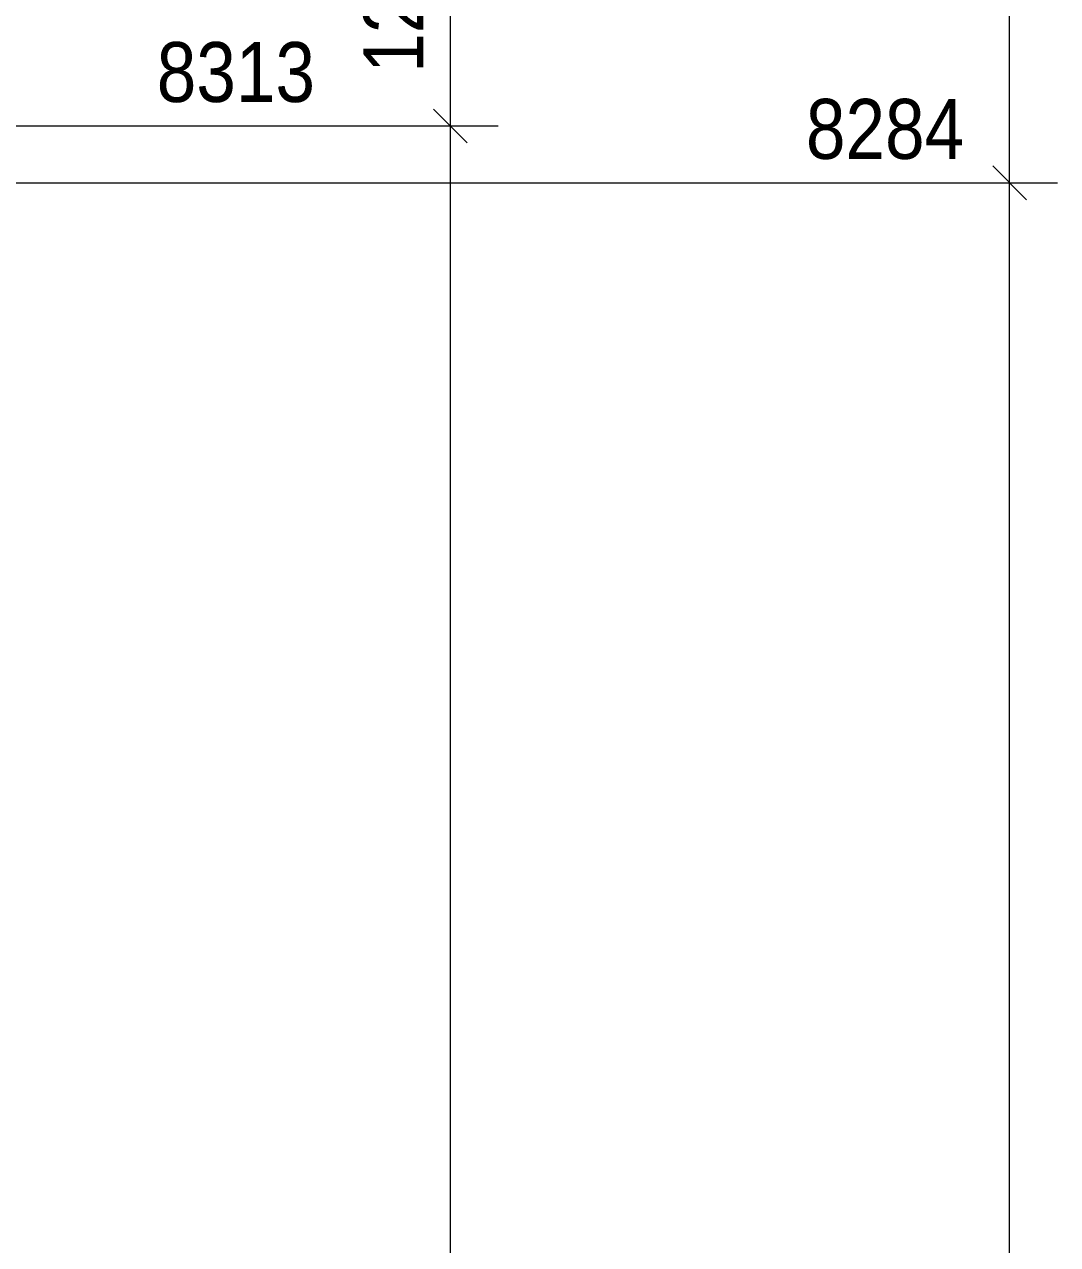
# Model space of a CAD drawing. Header units: millimetres. Extents: x 2 to 825, y 1 to 579.
# Drawn here: x 163.1 to 214.8, y 378.5 to 439.6 of the extents above; entities that cross this region are included whole.
import ezdxf

# ---------------------------------------------------------------- set-up
doc = ezdxf.new("R2010")
doc.units = ezdxf.units.MM
doc.linetypes.add('XKITLINE00', pattern=[0])
doc.layers.add('Dimensions', color=7, linetype='Continuous', lineweight=0)
doc.styles.add('ARIAL', font='ARIAL.TTF')

# ---------------------------------------------------------------- blocks, each defined once
blk = doc.blocks.new('*A245')
at = {"layer": 'Dimensions', "color": 7, "linetype": 'XKITLINE00', "lineweight": 0}
for p, q in [((211.601, 432.542), (213.299, 430.845)), ((121.1, 431.694), (214.85, 431.694)), ((212.45, 156.78), (212.45, 431.694))]:
    blk.add_line(p, q, dxfattribs=at)
at = {"layer": 'Dimensions', "color": 3}
blk.add_point((212.45, 431.694), dxfattribs=at)
at = {"layer": 'Dimensions', "color": 3, "style": 'ARIAL', "width": 0.85}
blk.add_text('8284', height=3, dxfattribs=at).set_placement((202.25, 432.894))
blk = doc.blocks.new('*A246')
at = {"layer": 'Dimensions', "color": 7, "linetype": 'XKITLINE00', "lineweight": 0}
for p, q in [((211.601, 460.885), (213.299, 459.188)), ((121.1, 460.036), (214.85, 460.036)), ((212.45, 431.694), (212.45, 460.036)), ((211.601, 432.542), (213.299, 430.845)), ((121.1, 431.694), (214.85, 431.694))]:
    blk.add_line(p, q, dxfattribs=at)
at = {"layer": 'Dimensions', "color": 3}
for p in [(212.45, 460.036), (212.45, 431.694)]:
    blk.add_point(p, dxfattribs=at)
at = {"layer": 'Dimensions', "color": 3, "style": 'ARIAL', "width": 0.85}
blk.add_text('8568', height=3, dxfattribs=at).set_placement((197.75, 461.236))
blk.add_text('283', height=3, rotation=90.00021, dxfattribs=at).set_placement((211.1, 442.527))
blk = doc.blocks.new('*A248')
at = {"layer": 'Dimensions', "color": 7, "linetype": 'XKITLINE00', "lineweight": 0}
for p, q in [((183.601, 435.39), (185.299, 433.693)), ((126.45, 434.541), (186.85, 434.541)), ((184.45, 156.78), (184.45, 434.541))]:
    blk.add_line(p, q, dxfattribs=at)
at = {"layer": 'Dimensions', "color": 3}
blk.add_point((184.45, 434.541), dxfattribs=at)
at = {"layer": 'Dimensions', "color": 3, "style": 'ARIAL', "width": 0.85}
blk.add_text('8313', height=3, dxfattribs=at).set_placement((169.75, 435.741))
blk = doc.blocks.new('*A249')
at = {"layer": 'Dimensions', "color": 7, "linetype": 'XKITLINE00', "lineweight": 0}
for p, q in [((183.601, 447.39), (185.299, 445.693)), ((126.45, 446.541), (186.85, 446.541)), ((184.45, 434.541), (184.45, 446.541)), ((183.601, 435.39), (185.299, 433.693)), ((126.45, 434.541), (186.85, 434.541))]:
    blk.add_line(p, q, dxfattribs=at)
at = {"layer": 'Dimensions', "color": 3}
for p in [(184.45, 446.541), (184.45, 434.541)]:
    blk.add_point(p, dxfattribs=at)
at = {"layer": 'Dimensions', "color": 3, "style": 'ARIAL', "width": 0.85}
blk.add_text('8433', height=3, dxfattribs=at).set_placement((169.75, 447.741))
blk.add_text('120', height=3, rotation=90.00021, dxfattribs=at).set_placement((183.1, 437.204))

msp = doc.modelspace()

# ---------------------------------------------------------------- block references
at = {"lineweight": 0}
for name in ['*A246', '*A249', '*A248', '*A245']:
    msp.add_blockref(name, (0, 0), dxfattribs=at)

doc.saveas('drawing.dxf')
